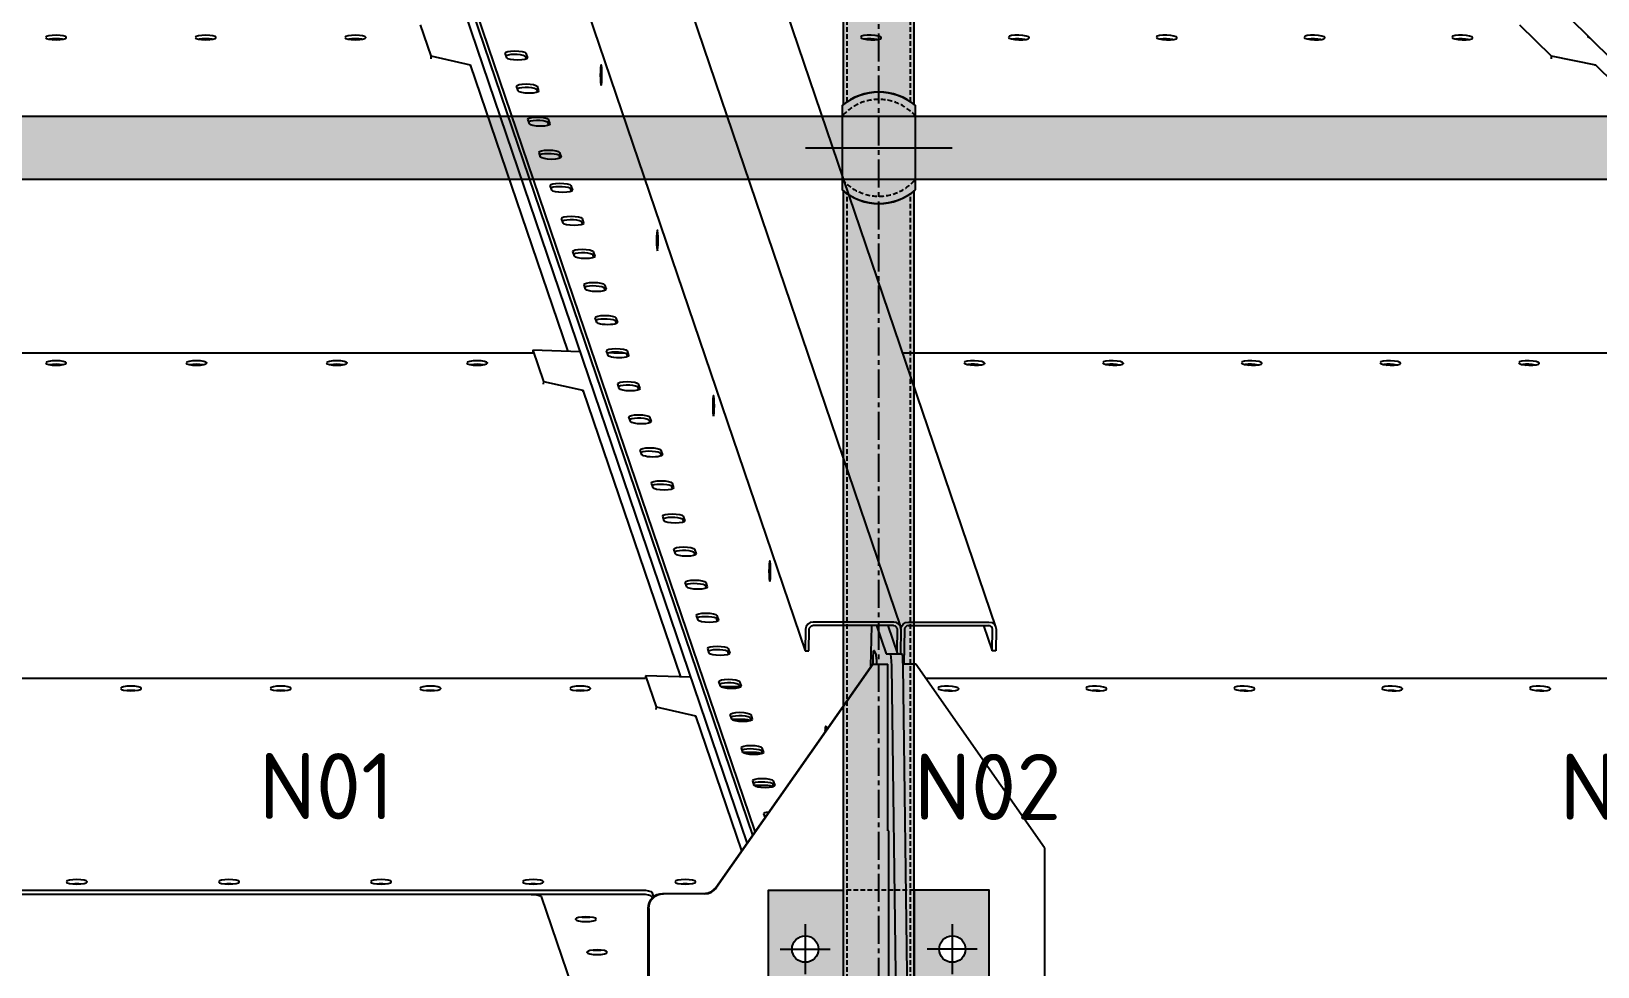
# Model space of a CAD drawing. Header units: millimetres. Extents: x -272986 to 200319, y -34579 to 49604.
# Drawn here: x 7857 to 8922, y 13688 to 14324 of the extents above; entities that cross this region are included whole.
import ezdxf

# ---------------------------------------------------------------- set-up
doc = ezdxf.new("R2010")
doc.units = ezdxf.units.MM
for name, pattern in [('CENTER', [50.800000000000004, 31.75, -6.35, 6.35, -6.35]), ('CENTER2', [28.575000000000003, 19.05, -3.175, 3.175, -3.175]), ('HIDDEN2', [4.762499999999999, 3.175, -1.5875])]:
    doc.linetypes.add(name, pattern=pattern)
doc.layers.get('Defpoints').update_dxf_attribs({"color": 9})
for name, color, linetype in [('X 0001 M', 7, 'Continuous'), ('X 0051 M', 7, 'Continuous'), ('X 1001 M', 8, 'HIDDEN2'), ('X 2001 M', 1, 'CENTER2'), ('X 2051 M', 1, 'CENTER'), ('X 3001 D', 5, 'Continuous'), ('X 5001 H', 8, 'Continuous'), ('X 5051 H', 253, 'Continuous')]:
    doc.layers.add(name, color=color, linetype=linetype)
doc.layers.add('X 5999 H', color=7, linetype='Continuous', true_color=0xffffff)
doc.styles.add('BIT STD. 2.5', font='isocpeur.ttf', dxfattribs={"height": 2.5})
doc.styles.add('BIT STD. 3.0', font='isocpeur.ttf', dxfattribs={"height": 2.5})
doc.dimstyles.new('BIT STD. 3.0', dxfattribs={"dimtxt": 3, "dimasz": 3, "dimexe": 1, "dimexo": 0.75, "dimgap": 1, "dimtad": 1, "dimdec": 0, "dimdsep": 46, "dimtxsty": 'BIT STD. 3.0', "dimcen": 0, "dimadec": 0, "dimazin": 0, "dimtfac": 1, "dimtdec": 0, "dimtmove": 0, "dimatfit": 3, "dimfxl": 1, "dimtfill": 1, "dimlwd": -1, "dimlwe": -1, "dimarcsym": 0})
pattern_1 = [(45, (0, 0), (-2.245064030267288, 2.245064030267288), []), (45, (0, 1.5875), (-2.245064030267288, 2.245064030267288), [])]

# ---------------------------------------------------------------- blocks, each defined once
blk = doc.blocks.new('A$C79477E6E')
at = {"extrusion": (0, 1, 0)}
for p, q in [((129.567367486783, 1803.972847633262), (649.4150879604167, 274.3056780949501)), ((714.2147146530879, 274.30567809493), (194.3669941794324, 1803.972847633246)), ((64.75349640204877, 1787.748446359687), (584.6012168756752, 258.0812768213946)), ((60.78236873302376, 1568.515181782979), (548.7521939133403, 132.6496544250713)), ((63.2746620673388, 1568.515181782999), (550.4304471578398, 135.0449912728673)), ((60.76812434100066, 1552.290780509229), (545.0297622157013, 127.3367030942663)), ((304.6635282589741, 1479.422060064902), (1706.814955150716, 92.74999999999454)), ((322.7969509077775, 683.8203937720154), (330.0257166112242, 662.6183857643737)), ((1070.37017933626, 683.8203937720154), (1091.876232634826, 662.6183857643737)), ((330.0257166112242, 662.6183857643737), (329.9571896600501, 660.7209596716802)), ((330.0257166112242, 662.6183857643737), (356.8487799965515, 656.5811394415705)), ((381.7708993877022, 661.3323836104555), (380.7006246690798, 664.4816983712681)), ((395.1148090496536, 660.5701967069308), (394.6133437005774, 662.0457732093055)), ((394.6574673413452, 664.4816983712681), (395.7277420599676, 661.3323836104537)), ((1091.876232634826, 662.6183857643737), (1091.740866093438, 660.7209596716802)), ((1091.876232634826, 662.6183857643737), (1121.846253019648, 656.5811394415705)), ((356.8487799965515, 656.5811394415705), (356.8113222396023, 655.5439807150906)), ((356.8487799965515, 656.5811394415705), (423.324526214019, 461.6074245036871)), ((1121.846253019648, 656.5811394415705), (1121.77225984004, 655.5439807150924)), ((1121.846253019648, 656.5811394415705), (1319.536667644592, 461.6856048810077)), ((389.415718806431, 638.8372781760681), (388.3454440878086, 641.9865929368825)), ((402.7596284683859, 638.0750912725434), (402.2581631193098, 639.5506677749181)), ((402.3022867600775, 641.9865929368807), (403.3725614786999, 638.8372781760681)), ((397.0605382251633, 616.3421727416808), (395.9902635065409, 619.4914875024951)), ((409.9471061788099, 619.4914875024933), (411.0173808974323, 616.3421727416771)), ((410.4044478871183, 615.5799858381542), (409.9029825380421, 617.0555623405307)), ((404.7053576438993, 593.8470673072916), (403.6350829252769, 596.996382068106)), ((417.591925597535, 596.996382068106), (418.6622003161574, 593.8470673072916)), ((418.049267305847, 593.0848804037687), (417.5478019567709, 594.5604569061434)), ((412.3501770626244, 571.351961872906), (411.279902344002, 574.5012766337186)), ((425.6940867245758, 570.5897749693813), (425.1926213754996, 572.065351471756)), ((425.2367450162674, 574.5012766337186), (426.3070197348898, 571.351961872906)), ((419.9949964813532, 548.8568564385187), (418.9247217627308, 552.006171199333)), ((433.3389061433081, 548.0946695349958), (432.8374407942283, 549.5702460373705)), ((432.8815644349961, 552.006171199333), (433.9518391536185, 548.8568564385187)), ((427.6398159000855, 526.3617510041313), (426.5695411814631, 529.5110657649457)), ((440.9837255620369, 525.5995641006084), (440.4822602129607, 527.0751406029831)), ((440.5263838537248, 529.5110657649457), (441.5966585723472, 526.3617510041313)), ((435.2846353188143, 503.8666455697439), (434.2143606001919, 507.0159603305601)), ((448.6285449807656, 503.104458666221), (448.1270796316894, 504.5800351685957)), ((448.1712032724572, 507.0159603305601), (449.2414779910796, 503.8666455697439)), ((442.929454737543, 481.3715401353584), (441.8591800189206, 484.5208548961728)), ((456.273364399498, 480.6093532318355), (455.7718990504181, 482.0849297342083)), ((455.8160226911859, 484.5208548961728), (456.8862974098083, 481.3715401353584)), ((399.3219231791845, 460.5090044944209), (-353.744633942948, 460.5090044944209)), ((399.3745099484186, 462.4507568652807), (399.3043821208157, 460.5090044944209)), ((431.5281397203798, 461.3185573615865), (399.3745099484186, 462.4507568652807)), ((399.3745099484186, 462.4507568652807), (406.6032756518689, 441.2487488576389)), ((450.5742741562754, 458.876434700971), (449.503999437653, 462.0257494617854)), ((454.5188432905088, 460.5090044944209), (450.8722248986269, 460.6374098894794)), ((461.792016311465, 460.5090044944209), (454.5188432905088, 460.5090044944209)), ((463.9181838182267, 458.1142477974481), (463.4167184691505, 459.5898242998228)), ((463.4608421099147, 462.0257494617854), (464.5311168285371, 458.876434700971)), ((1297.999892741969, 460.5090044944209), (650.9346909322376, 460.5090044944209)), ((406.6032756518689, 441.2487488576389), (406.5348293352145, 439.3535554346599)), ((406.6032756518689, 441.2487488576389), (433.4263390371962, 435.2115025348339)), ((458.2190935750041, 436.3813292665855), (457.1488188563817, 439.530644027398)), ((471.5630032369554, 435.6191423630607), (471.0615378878792, 437.0947188654354)), ((471.105661528647, 439.530644027398), (472.1759362472694, 436.3813292665855)), ((433.4263390371962, 435.2115025348339), (433.3889619147703, 434.1765764780703)), ((433.4263390371962, 435.2115025348339), (499.9020852548092, 240.2377875965176)), ((465.8639129937328, 413.8862238321981), (464.7936382751104, 417.0355385930125)), ((478.7504809473758, 417.0355385930125), (479.8207556659981, 413.8862238321981)), ((479.2078226556878, 413.1240369286734), (478.706357306608, 414.5996134310499)), ((473.5087324124652, 391.3911183978107), (472.4384576938428, 394.5404331586251)), ((486.3953003661045, 394.5404331586251), (487.4655750847269, 391.3911183978107)), ((486.8526420744165, 390.628931494286), (486.3511767253403, 392.1045079966625)), ((481.1535518311939, 368.8960129634233), (480.0832771125715, 372.0453277242395)), ((494.4974614931452, 368.1338260599005), (493.9959961440691, 369.6094025622751)), ((494.0401197848369, 372.0453277242377), (495.1103945034592, 368.8960129634233)), ((488.7983712499226, 346.4009075290378), (487.7280965313003, 349.5502222898522)), ((502.1422809118776, 345.6387206255131), (501.6408155627978, 347.1142971278878)), ((501.6849392035656, 349.5502222898522), (502.755213922188, 346.4009075290378)), ((496.443190668655, 323.9058020946504), (495.3729159500326, 327.0551168554648)), ((509.7871003306063, 323.1436151911275), (509.2856349815302, 324.6191916935004)), ((509.3297586222943, 327.0551168554648), (510.4000333409167, 323.9058020946504)), ((504.0880100873837, 301.4106966602649), (503.0177353687614, 304.5600114210774)), ((517.4319197493351, 300.6485097567402), (516.9304544002589, 302.1240862591148)), ((516.9745780410267, 304.5600114210774), (518.0448527596491, 301.4106966602631)), ((511.7328295061125, 278.9155912258775), (510.6625547874901, 282.0649059866901)), ((525.0767391680674, 278.1534043223528), (524.5752738189876, 279.6289808247275)), ((524.6193974597554, 282.0649059866901), (525.6896721783778, 278.9155912258775)), ((644.7692460258513, 277.5686781169625), (589.9387926705276, 277.5686781169625)), ((654.7384193632097, 277.5686781169625), (709.5688727185334, 277.5686781169625)), ((584.8659587203292, 272.6968277930373), (584.6012168757261, 258.0812768212581)), ((587.0935102100593, 258.0812768212581), (587.3582520546624, 272.6968277930373)), ((644.7251223850872, 275.1327529549999), (589.8946690297562, 275.1327529549999)), ((629.3230255417111, 247.646769723442), (629.8122695943821, 274.6563699630606)), ((633.1382034958042, 275.1327529549999), (639.640348673598, 256)), ((647.6156873434629, 256), (641.1135421656691, 275.1327529549999)), ((647.1732920786526, 272.6968277930373), (646.9085415472837, 258.0807972525163)), ((649.6655854130076, 272.6968277930373), (649.3631439246565, 256.0000000000018)), ((652.1578787473372, 272.6968277930373), (651.7286412924332, 249.0000000000018)), ((654.6942957224419, 275.1327529549981), (709.5247490777656, 275.1327529549981)), ((705.9133405235734, 275.1327529549908), (711.7081769267497, 258.0812768213509)), ((711.7081769267279, 258.0812768212581), (711.9729187713347, 272.6968277930373)), ((714.4652121056642, 272.6968277930373), (714.2004702610611, 258.0812768212581)), ((519.3776489248448, 256.4204857914901), (518.3073742062224, 259.5698005523045)), ((532.7215585867962, 255.6582988879654), (532.22009323772, 257.1338753903419)), ((532.2642168784841, 259.5698005523045), (533.3344915971065, 256.4204857914901)), ((584.6012168757261, 258.0812768212581), (587.0935102100593, 258.0812768212581)), ((631.605778623878, 258.0895718374832), (632.5231569541247, 255.3901591853555)), ((639.640348673598, 256), (650.4055594110141, 256)), ((714.2004702610611, 258.0812768212581), (711.7081769267279, 258.0812768212581)), ((523.7748600519335, 97.00001194459765), (630.2711440095918, 249)), ((630.8988167754105, 249), (524.4025328177559, 97.00001194459765)), ((630.2711440095918, 249), (640.8679901127434, 249)), ((640.8679901127434, 135.5), (640.8679901127434, 249)), ((643.2036871164564, 247.6779934804836), (646.2309127147346, 21)), ((659.8094194536716, 249), (651.1540114822419, 249)), ((654.2062513845995, 21), (651.1790257863213, 247.6779934804836)), ((747.3886072221285, 124), (659.8094194536716, 249)), ((475.9003240661732, 239.1393675876861), (-428.9757060479169, 239.1393675876861)), ((475.9520689768797, 241.081119958546), (475.8819411492768, 239.1393675876861)), ((506.7429037509537, 239.9969074420496), (475.9520689768797, 241.081119958546)), ((475.9520689768797, 241.081119958546), (483.180834680159, 219.8791119509024)), ((527.0224683435736, 233.9253803571028), (525.9521936249512, 237.0746951179171)), ((540.3663780055249, 233.1631934535799), (539.8649126564487, 234.6387699559546)), ((539.9090362972165, 237.0746951179171), (540.9793110158389, 233.9253803571028)), ((1525.720052787012, 239.1393675876861), (666.7181088741017, 239.1393675876861)), ((526.9758793455658, 234.062469850649), (540.1379621396591, 233.8353138404909)), ((483.180834680159, 219.8791119509024), (483.1124689980243, 217.9861511974486)), ((483.180834680159, 219.8791119509024), (510.0038980654463, 213.8418656280992)), ((510.0038980654463, 213.8418656280992), (509.9666015775365, 212.8091722408499)), ((510.0038980654463, 213.8418656280992), (541.3084728883987, 122.0253822455034)), ((534.6672877623023, 211.4302749227172), (533.5970130436799, 214.5795896835316)), ((547.5538557159452, 214.5795896835316), (548.6241304345676, 211.4302749227154)), ((534.5981805803931, 211.633624833059), (540.5202400544367, 211.5314197775897)), ((548.0111974242573, 210.6680880191925), (547.5097320751775, 212.1436645215672)), ((542.3121071810347, 188.9351694883298), (541.2418324624123, 192.0844842491442)), ((555.198675134674, 192.0844842491442), (556.2689498532964, 188.9351694883298)), ((542.2204818152277, 189.204779815469), (548.166250445156, 189.1021655787681)), ((555.6560168429824, 188.172982584807), (555.1545514939098, 189.6485590871798)), ((549.9569265997634, 166.4400640539425), (548.886651881141, 169.5893788147569)), ((549.842783050055, 166.7759347978772), (555.8122608358608, 166.6729113799447)), ((563.3008362617147, 165.6778771504196), (562.7993709126386, 167.1534536527943)), ((562.8434945534063, 169.5893788147569), (563.9137692720287, 166.4400640539425)), ((557.2961303325246, 144.8442417421156), (556.5314712998697, 147.0942733803695)), ((641.3664487796086, 135.5), (640.8679901127434, 135.5)), ((641.386063553542, 21), (641.386063553542, 135.5)), ((747.3886072221285, 124), (747.3886072221285, 19)), ((-398.1742331717724, 95.22993228098494), (473.3943608571353, 95.22993228098312)), ((473.3943608571353, 92.30682208662802), (-398.1742331717724, 92.30682208662984)), ((405.1537480457373, 90.85254444689781), (430.4971603301274, 16.49706326063097)), ((480.3738757311039, 93.7756546412511), (481.4415430551089, 90.64320677935757)), ((480.6722525124387, 89.977131582129), (480.3738757311039, 90.85254444689599)), ((516.2462113021211, 92.75), (487.5624276856943, 92.75)), ((477.5932543483614, 82.75), (477.5932543483614, 19)), ((478.2209271141837, 82.75), (478.2209271141837, 19))]:
    blk.add_line(p, q, dxfattribs=at)
at = {"extrusion": (0, 0, -1)}
for centre, major_axis, ratio, start_param, end_param in [((75.22012768533386, 675.1301097708401), (-7, 0), 0.224951054343869, -3.141592653589793, 3.141592653589793), ((75.22012768533386, 672.206999576485), (6.999999999999981, 2.220446049250313e-16), 0.2249510543438619, -1.952118503392863, -1.189474150197502), ((176.9884816942467, 675.1301097708401), (-7, 0), 0.224951054343869, -3.141592653589793, 3.141592653589793), ((176.9884816942467, 672.206999576485), (6.999999999999741, -1.110223024625157e-16), 0.2249510543438619, -1.952118503392856, -1.189474150197493), ((278.7568357031596, 675.1301097708401), (-7, 0), 0.224951054343869, -3.141592653589793, 3.141592653589793), ((278.7568357031596, 672.206999576485), (6.999999999999741, -1.110223024625157e-16), 0.2249510543438619, -1.952118503392856, -1.189474150197493), ((629.3456802345281, 675.1301097708401), (-6.995439247253813, 0.252645478845351), 0.2221815335800226, -3.302733857622782, 2.980451449556805), ((729.8610969306937, 675.1301097708401), (-6.995439247253813, 0.252645478845351), 0.2221815335800226, -3.302733857622782, 2.980451449556805), ((830.3765136268521, 675.1301097708401), (-6.995439247253813, 0.252645478845351), 0.2221815335800226, -3.302733857622782, 2.980451449556805), ((830.2709433333184, 672.206999576485), (6.995439247253834, -0.252645478845343), 0.2221815335800155, -1.917917754699777, -1.223674898890653), ((930.8919303230141, 675.1301097708401), (-6.995439247253813, 0.252645478845351), 0.2221815335800226, -3.302733857622782, 2.980451449556805), ((930.7863600294768, 672.206999576485), (6.995439247253536, -0.2526454788453326), 0.2221815335800155, -1.917917754699786, -1.223674898890612), ((1031.407347019176, 675.1301097708401), (-6.995439247253813, 0.252645478845351), 0.2221815335800226, -3.302733857622782, 2.980451449556805), ((1031.301776725642, 672.206999576485), (6.995439247253944, -0.2526454788453472), 0.2221815335800156, -1.917917754699793, -1.223674898890684), ((1123.876387096137, 675.267686617326), (-6.982253733321809, 0.4981293040194939), 0.2139411660812019, -0.6701650653845492, 0.1809643911012043), ((387.6790460052107, 664.4816983712681), (-6.998851909861436, 0.1267751703849314), 0.224257605316943, -0.0805969148603598, 3.060995738729433), ((388.7493207238331, 661.3323836104555), (6.998851909861664, -0.1267751703849355), 0.2242576053169429, -0.08059691486028697, 3.060995738729506), ((445.8483155932881, 649.5771100984257), (3.358424649491099e-15, -7.000000000000065), 0.07845909572781186, -4.258603374866169, 2.024581932313417), ((395.3238654239431, 641.9865929368807), (-6.998851909861436, 0.1267751703849314), 0.224257605316943, -0.0805969148603598, 3.060995738729433), ((396.3941401425654, 638.8372781760663), (6.998851909861664, -0.1267751703849355), 0.2242576053169429, -0.08059691486028697, 3.060995738729506), ((402.9686848426754, 619.4914875024933), (-6.998851909861436, 0.1267751703849314), 0.224257605316943, -0.0805969148603598, 3.060995738729433), ((404.0389595613015, 616.3421727416771), (6.998851909861664, -0.1267751703849355), 0.2242576053169429, -0.08059691486028697, 3.060995738729506), ((410.6135042614078, 596.996382068106), (-6.998851909861436, 0.1267751703849314), 0.224257605316943, -0.0805969148603598, 3.060995738729433), ((411.6837789800265, 593.8470673072916), (6.998851909861664, -0.1267751703849355), 0.2242576053169429, -0.08059691486028697, 3.060995738729506), ((418.2583236801329, 574.5012766337186), (-6.998851909861436, 0.1267751703849314), 0.224257605316943, -0.08059691486028608, 3.060995738729507), ((419.3285983987553, 571.351961872906), (6.998851909861664, -0.1267751703849354), 0.224257605316943, -0.0805969148602852, 3.060995738729508), ((425.9031430988653, 552.006171199333), (-6.998851909861436, 0.1267751703849314), 0.224257605316943, -0.08059691486028608, 3.060995738729507), ((426.9734178174876, 548.8568564385187), (6.998851909861664, -0.1267751703849354), 0.2242576053169429, -0.08059691486028608, 3.060995738729507), ((484.0724126869391, 537.1015829264998), (3.358424649491099e-15, -7.000000000000065), 0.07845909572781186, -4.25860337486617, 2.024581932313416), ((433.5479625175976, 529.5110657649457), (-6.998851909861436, 0.1267751703849314), 0.224257605316943, -0.08059691486028608, 3.060995738729507), ((434.6182372362164, 526.3617510041313), (6.998851909861664, -0.1267751703849355), 0.2242576053169429, -0.08059691486028697, 3.060995738729506), ((441.1927819363227, 507.0159603305601), (-6.998851909861436, 0.1267751703849313), 0.2242576053169429, -0.0805969148603225, 3.060995738729471), ((442.2630566549451, 503.8666455697439), (6.998851909861664, -0.1267751703849354), 0.2242576053169429, -0.08059691486028608, 3.060995738729507), ((448.8376013550551, 484.5208548961728), (-6.998851909861436, 0.1267751703849314), 0.224257605316943, -0.0805969148603225, 3.060995738729471), ((449.9078760736775, 481.3715401353584), (6.998851909861664, -0.1267751703849355), 0.2242576053169429, -0.08059691486025056, 3.060995738729543), ((456.4824207737838, 462.0257494617854), (-6.998851909861435, 0.1267751703849314), 0.224257605316943, -0.0805969148603598, 3.060995738729433), ((457.5526954924062, 458.876434700971), (6.998851909861664, -0.1267751703849355), 0.2242576053169429, -0.08059691486025056, 3.060995738729543), ((75.22012768530476, 453.7604728641054), (-7, 0), 0.224951054343869, -3.141592653589793, 3.141592653589793), ((75.22012768530476, 450.8373626697485), (7.000000000000091, 2.220446049250313e-16), 0.224951054343869, -1.952118503391995, -1.189474150197634), ((170.6584461015118, 453.7604728641054), (-7, 0), 0.224951054343869, -3.141592653589793, 3.141592653589793), ((170.6584461015118, 450.8373626697485), (7.000000000000091, 2.220446049250313e-16), 0.224951054343869, -1.952118503391995, -1.189474150197634), ((266.0967645177188, 453.7604728641054), (-7, 0), 0.224951054343869, -3.141592653589793, 3.141592653589793), ((266.0967645177188, 450.8373626697485), (7.000000000000019, -1.110223024625157e-16), 0.224951054343869, -1.952118503392009, -1.189474150197587), ((361.5350829339259, 453.7604728641054), (-7, 0), 0.224951054343869, -3.141592653589793, 3.141592653589793), ((361.5350829339259, 450.8373626697485), (7.000000000000019, -1.110223024625157e-16), 0.224951054343869, -1.952118503392009, -1.189474150197587), ((699.6711369247059, 453.7604728641054), (-6.995439247253813, 0.252645478845351), 0.2221815335800226, -3.302733857622782, 2.980451449556805), ((699.565566631165, 450.8373626697485), (6.995439247253751, -0.2526454788453489), 0.2221815335800226, -1.917917754698491, -1.22367489889114), ((793.934451270401, 453.7604728641054), (-6.995439247253813, 0.252645478845351), 0.2221815335800226, -3.302733857622782, 2.980451449556805), ((793.8288809768601, 450.8373626697485), (6.99543924725378, -0.2526454788453498), 0.2221815335800226, -1.917917754698491, -1.223674898891227), ((888.1977656160925, 453.7604728641054), (-6.995439247253813, 0.252645478845351), 0.2221815335800226, -3.302733857622782, 2.980451449556805), ((982.4610799617876, 453.7604728641054), (-6.995439247253813, 0.252645478845351), 0.2221815335800226, -3.302733857622782, 2.980451449556805), ((1076.724394307483, 453.7604728641054), (-6.995439247253813, 0.252645478845351), 0.2221815335800226, -3.302733857622782, 2.980451449556805), ((1076.618824013942, 450.8373626697485), (6.995439247253691, -0.2526454788453468), 0.2221815335800226, -1.917917754698427, -1.22367489889113), ((464.1272401925125, 439.530644027398), (-6.998851909861436, 0.1267751703849314), 0.224257605316943, -0.0805969148603225, 3.060995738729471), ((465.1975149111349, 436.3813292665855), (6.998851909861894, -0.1267751703849397), 0.224257605316943, -0.08059691486028697, 3.060995738729506), ((522.29650978059, 424.6260557545756), (3.358424649491099e-15, -7.000000000000065), 0.07845909572781186, -4.258603374866208, 2.024581932313378), ((471.7720596112449, 417.0355385930125), (-6.998851909861436, 0.1267751703849314), 0.224257605316943, -0.0805969148603225, 3.060995738729471), ((472.8423343298673, 413.8862238321981), (6.998851909861894, -0.1267751703849397), 0.224257605316943, -0.08059691486028697, 3.060995738729506), ((479.4168790299736, 394.5404331586251), (-6.998851909861436, 0.1267751703849314), 0.224257605316943, -0.0805969148603225, 3.060995738729471), ((480.487153748596, 391.3911183978107), (6.998851909861664, -0.1267751703849355), 0.2242576053169429, -0.08059691486025056, 3.060995738729543), ((487.0616984487024, 372.0453277242395), (-6.998851909861436, 0.1267751703849314), 0.224257605316943, -0.08059691486028786, 3.060995738729505), ((488.1319731673248, 368.8960129634252), (6.998851909861664, -0.1267751703849354), 0.2242576053169429, -0.08059691486028608, 3.060995738729507), ((494.7065178674347, 349.5502222898522), (-6.998851909861436, 0.1267751703849313), 0.2242576053169429, -0.0805969148603225, 3.060995738729471), ((495.7767925860571, 346.4009075290378), (6.998851909861664, -0.1267751703849354), 0.2242576053169429, -0.08059691486028608, 3.060995738729507), ((502.3513372861635, 327.0551168554648), (-6.998851909861664, 0.1267751703849356), 0.224257605316943, -0.08059691486028786, 3.060995738729505), ((503.4216120047859, 323.9058020946504), (6.998851909861894, -0.1267751703849397), 0.224257605316943, -0.08059691486021592, 3.060995738729577), ((560.5206068742373, 312.1505285826497), (3.358424649491099e-15, -7.000000000000065), 0.07845909572781186, -4.258603374866205, 2.024581932313382), ((509.9961567048922, 304.5600114210774), (-6.998851909861664, 0.1267751703849356), 0.224257605316943, -0.08059691486028786, 3.060995738729505), ((511.0664314235146, 301.4106966602649), (6.998851909861894, -0.1267751703849397), 0.224257605316943, -0.08059691486021592, 3.060995738729577), ((517.6409761236246, 282.0649059866919), (-6.998851909861208, 0.1267751703849273), 0.2242576053169429, -0.0805969148603598, 3.060995738729433), ((518.711250842247, 278.9155912258775), (6.998851909861894, -0.1267751703849397), 0.224257605316943, -0.08059691486021592, 3.060995738729577), ((709.4806254370014, 272.6968277930355), (4.734089216110278, 1.60885030189708), 0.9713664070550737, -1.234244923680711, 0.3365514031140264), ((589.850545388992, 272.6968277930373), (-2.367044608054433, -0.8044251509483112), 0.9713664070550749, 0.3365514031140012, 1.907347729909171), ((630.5767515362568, 272.4068594196196), (-4.496403249731884e-15, 10.00000000000849), 0.07845909572782055, -1.343903524035605, -1.294713046642068), ((644.6809987443157, 272.6968277930373), (2.367044608054595, 0.8044251509483632), 0.9713664070550748, -1.234244923680885, 0.3365514031141934), ((525.2857955423533, 259.5698005523045), (-6.998851909861664, 0.1267751703849356), 0.224257605316943, -0.08059691486028786, 3.060995738729505), ((526.3560702609757, 256.4204857914901), (6.998851909861894, -0.1267751703849397), 0.224257605316943, -0.08059691486021592, 3.060995738729577), ((631.4469335171125, 249.320241254416), (-3.927413949611491e-15, 8.999999999999991), 0.07845909572782052, -1.606386201175578, 0.2268928027592689), ((632.3643118473628, 246.6208286022902), (-4.052314039881821e-15, 8.999999999999986), 0.07845909572782056, 0.2268928027592469, 1.303263977026736), ((532.930614961082, 237.074695117919), (-6.998851909861436, 0.1267751703849314), 0.224257605316943, -0.0805969148603225, 3.060995738729471), ((126.1314038300407, 232.3908359573852), (-7, 0), 0.2249510543438654, -3.1415926535898, 3.141592653589786), ((126.1314038300407, 229.4677257630156), (7.000000000000048, 2.220446049250313e-16), 0.224951054343869, -1.952118503380099, -1.189474150209583), ((227.9539561195779, 232.3908359573852), (-7, 0), 0.2249510543438654, -3.1415926535898, 3.141592653589786), ((227.9539561195779, 229.4677257630156), (7.000000000000048, 2.220446049250313e-16), 0.224951054343869, -1.952118503380099, -1.189474150209583), ((329.7765084091152, 232.3908359573852), (-7, 0), 0.2249510543438654, -3.1415926535898, 3.141592653589786), ((329.7765084091152, 229.4677257630137), (7.000000000000227, 1.110223024625157e-16), 0.224951054343869, -1.952118503380107, -1.189474150209594), ((431.5990606986525, 232.3908359573852), (-7, 0), 0.2249510543438654, -3.1415926535898, 3.141592653589786), ((431.5990606986525, 229.4677257630137), (7.000000000000227, 1.110223024625157e-16), 0.224951054343869, -1.952118503380107, -1.189474150209594), ((534.0008896797044, 233.9253803571046), (6.998851909861894, -0.1267751703849397), 0.224257605316943, -0.08059691486021592, 3.060995738729577), ((681.9853816074574, 232.3908359573852), (-6.995439247253918, 0.2526454788424704), 0.2221815335800827, -3.302733857620939, 2.980451449558647), ((681.8798113261109, 229.4677257630137), (6.995439247253895, -0.2526454788453542), 0.2221815335800226, -1.917917756026869, -1.223674899414276), ((782.5543293135015, 232.3908359573852), (-6.995439247253918, 0.2526454788424704), 0.2221815335800827, -3.302733857620939, 2.980451449558647), ((782.448759032126, 229.4677257630137), (6.995439247253803, -0.2526454788453507), 0.2221815335800227, -1.91791775602367, -1.223674899413094), ((883.1232770195456, 232.3908359573852), (-6.995439247253918, 0.2526454788424704), 0.2221815335800827, -3.302733857620939, 2.980451449558647), ((883.017706738141, 229.4677257630137), (6.995439247253831, -0.2526454788453518), 0.2221815335800226, -1.917917756020495, -1.223674899411917), ((983.6922247255898, 232.3908359573852), (-6.995439247253918, 0.2526454788424704), 0.2221815335800827, -3.302733857620939, 2.980451449558647), ((983.586654444156, 229.4677257630137), (6.995439247253838, -0.2526454788453522), 0.2221815335800226, -1.917917756017328, -1.223674899410706), ((1084.26117243163, 232.3908359573852), (-6.995439247253918, 0.2526454788424704), 0.2221815335800827, -3.302733857620939, 2.980451449558647), ((540.5754343798144, 214.5795896835316), (-6.998851909861436, 0.1267751703849314), 0.224257605316943, -0.08059691486028786, 3.060995738729505), ((541.6457090984368, 211.4302749227172), (6.998851909861894, -0.1267751703849397), 0.224257605316943, -0.08059691486021592, 3.060995738729577), ((541.0664341519769, 209.9615612472589), (6.999999999999879, -1.741939925636871e-13), 0.2249510543438666, -2.531825738738441, -0.3568120389195846), ((598.7447039678918, 199.6750014107238), (2.775557561562891e-16, 7.000000000000196), 0.07845909572781082, -1.020641452888692, 0.7976045106316216), ((548.2202537985431, 192.0844842491442), (-6.998851909861664, 0.1267751703849356), 0.224257605316943, -0.08059691486028786, 3.060995738729505), ((549.2905285171655, 188.9351694883317), (6.998851909861894, -0.1267751703849397), 0.224257605316943, -0.08059691486021592, 3.060995738729577), ((548.7112553157822, 187.5322865371509), (7.000000000000059, -1.598721155460225e-13), 0.2249510543438609, -2.551814008248354, -0.3285412090674091), ((556.9353479358942, 166.4400640539443), (6.998851909861894, -0.1267751703849397), 0.224257605316943, -0.08059691486021592, 3.060995738729577), ((556.3560764795911, 165.103011827041), (6.99999999999995, -1.572075802869222e-13), 0.224951054343865, -2.571209028864089, -0.3000447697880113), ((563.5098926360042, 147.0942733803713), (-6.998851909860982, 0.1267751703849231), 0.224257605316943, -0.0805969148603225, 1.017249911630749), ((89.32391887424819, 100.8537086395827), (-7, 0), 0.2249510543438654, -3.141592653589793, 3.141592653589793), ((192.7516289373743, 100.8537086395827), (-7, 0), 0.2249510543438654, -3.141592653589793, 3.141592653589793), ((296.1793390005005, 100.8537086395827), (-7, 0), 0.2249510543438654, -3.141592653589793, 3.141592653589793), ((399.6070490636266, 100.8537086395827), (-7, 0), 0.2249510543438654, -3.141592653589793, 3.141592653589793), ((503.0347591267528, 100.8537086395827), (-7, 0), 0.2249510543438654, -3.141592653589793, 3.141592653589793), ((515.6185385362951, 102.75), (2.131628207280301e-14, -9.999999999999996), 0.9969173337331299, -0.9581936386914371, 3.33066907387547e-16), ((398.1742331717687, 90.73216470622174), (7.000000000001536, -3.756645600866328e-15), 0.2249510543438652, -1.570796326794897, -0.07652287291165805), ((473.394360857139, 93.65527490057684), (7.000000000002242, -1.763671198967362e-14), 0.2249510543438689, -1.570796326795425, -0.07652287291154192), ((488.190100451513, 82.75), (-4.475244650457279e-15, 9.999999999999943), 0.99691733373313, -1.570796326794897, 5.773159728050814e-15), ((435.4818904290041, 75.43549301084022), (7, 0), 0.2249510543438664, -3.141592653589791, 3.141592653589795), ((443.1491494166257, 52.94038757645285), (7, 0), 0.2249510543438664, -3.141592653589791, 3.141592653589795)]:
    blk.add_ellipse(centre, major_axis=major_axis, ratio=ratio, start_param=start_param, end_param=end_param, dxfattribs=at)
for centre, major_axis, ratio, start_param, end_param in [((75.22012768533386, 672.6941846088775), (-6.999999999999792, -1.626476731075854e-13), 0.224951054343869, -2.257282651199773, -0.8843100023916219), ((176.9884816942467, 672.6941846088775), (-6.999999999999897, -1.624256285026604e-13), 0.224951054343869, -2.25728265119976, -0.8843100023916521), ((278.7568357031596, 672.6941846088775), (-6.999999999999897, -1.626476731075854e-13), 0.2249510543438689, -2.257282651199759, -0.8843100023916741), ((629.2577049899155, 672.6941846088775), (-6.995439247253949, 0.2526454788451954), 0.2221815335800226, -2.241105081193302, -0.9004875723980974), ((729.7731216860739, 672.6941846088775), (-6.995439247253561, 0.2526454788451808), 0.2221815335800226, -2.24110508119335, -0.9004875723980617), ((830.2885383822359, 672.6941846088775), (-6.995439247253851, 0.2526454788451918), 0.2221815335800225, -2.241105081193269, -0.900487572398186), ((930.8039550783978, 672.6941846088775), (-6.995439247254103, 0.2526454788452009), 0.2221815335800226, -2.241105081193302, -0.9004875723981514), ((1031.31937177456, 672.6941846088775), (-6.995439247254018, 0.2526454788451968), 0.2221815335800226, -2.241105081193281, -0.9004875723980608), ((387.6349223644465, 662.0457732093055), (6.998851909861435, -0.1267751703849315), 0.224257605316943, 0.08059691486021572, 2.716931261828815), ((395.2797417831753, 639.5506677749181), (6.998851909861664, -0.1267751703849356), 0.2242576053169429, 0.0805969148602163, 2.716931261828836), ((402.9245612019076, 617.0555623405307), (6.998851909861435, -0.1267751703849314), 0.224257605316943, 0.08059691486021449, 2.716931261828706), ((410.5693806206436, 594.5604569061416), (6.998851909861208, -0.1267751703849274), 0.2242576053169429, 0.08059691486021621, 2.716931261828871), ((418.2142000393687, 572.065351471756), (6.998851909861436, -0.1267751703849315), 0.224257605316943, 0.08059691486021608, 2.716931261828803), ((425.8590194580975, 549.5702460373705), (6.998851909861436, -0.1267751703849314), 0.224257605316943, 0.08059691486021577, 2.716931261829033), ((433.5038388768262, 527.0751406029831), (6.998851909861664, -0.1267751703849356), 0.2242576053169429, 0.08059691486021567, 2.716931261829048), ((441.1486582955586, 504.5800351685957), (6.998851909861664, -0.1267751703849355), 0.2242576053169429, 0.08059691486021571, 2.716931261829076), ((448.7934777142873, 482.0849297342083), (6.998851909861435, -0.1267751703849315), 0.224257605316943, 0.0805969148602167, 2.716931261829201), ((456.438297133016, 459.5898242998228), (6.998851909861435, -0.1267751703849316), 0.224257605316943, 0.08059691486018059, 2.716931261829145), ((75.22012768530476, 451.3245477021428), (-6.999999999999792, -1.626476731075854e-13), 0.224951054343869, -2.257282651199796, -0.884310002391645), ((170.6584461015118, 451.3245477021428), (-6.999999999999792, -1.626476731075854e-13), 0.224951054343869, -2.257282651199796, -0.884310002391645), ((266.0967645177188, 451.3245477021428), (-6.999999999999897, -1.626476731075854e-13), 0.2249510543438689, -2.257282651199759, -0.8843100023916741), ((361.5350829339259, 451.3245477021428), (-6.999999999999897, -1.626476731075854e-13), 0.2249510543438689, -2.257282651199759, -0.8843100023916741), ((699.5831616800897, 451.3245477021428), (-6.995439247253654, 0.2526454788451843), 0.2221815335800226, -2.241105081193259, -0.9004875723981491), ((793.8464760257812, 451.3245477021428), (-6.995439247253519, 0.252645478845179), 0.2221815335800226, -2.241105081193339, -0.9004875723980201), ((888.1097903714763, 451.3245477021428), (-6.995439247253798, 0.25264547884519), 0.2221815335800225, -2.241105081193324, -0.9004875723980656), ((982.3731047171714, 451.3245477021428), (-6.995439247253614, 0.2526454788451828), 0.2221815335800226, -2.241105081193259, -0.9004875723981474), ((1076.636419062863, 451.3245477021428), (-6.995439247253561, 0.2526454788451808), 0.2221815335800226, -2.24110508119335, -0.9004875723980625), ((464.0831165517484, 437.0947188654354), (6.998851909861435, -0.1267751703849314), 0.224257605316943, 0.08059691486025088, 2.716931261829239), ((471.7279359704771, 414.5996134310499), (6.998851909861664, -0.1267751703849356), 0.224257605316943, 0.08059691486021564, 2.716931261829335), ((479.3727553892058, 392.1045079966625), (6.998851909861664, -0.1267751703849355), 0.224257605316943, 0.08059691486025079, 2.716931261829355), ((487.0175748079382, 369.6094025622751), (6.998851909861435, -0.1267751703849314), 0.224257605316943, 0.08059691486025088, 2.716931261829385), ((494.6623942266669, 347.1142971278878), (6.99885190986121, -0.1267751703849273), 0.2242576053169429, 0.08059691486017946, 2.716931261829495), ((502.3072136453957, 324.6191916935022), (6.998851909861436, -0.1267751703849315), 0.224257605316943, 0.08059691486021574, 2.716931261829525), ((509.952033064128, 302.1240862591148), (6.998851909861436, -0.1267751703849315), 0.224257605316943, 0.08059691486021574, 2.71693126182938), ((517.5968524828568, 279.6289808247293), (6.998851909861436, -0.1267751703849315), 0.224257605316943, 0.08059691486014384, 2.716931261829752), ((589.8505453889957, 272.6968277930355), (-4.734089216110156, -1.608850301897068), 0.9713664070550749, -1.907347729908906, -0.336551403114169), ((644.6809987443157, 272.6968277930373), (4.734089216109942, 1.608850301896988), 0.9713664070550749, -0.3365514031140711, 1.234244923680803), ((654.6501720816777, 272.6968277930373), (-2.367044608054548, -0.804425150948338), 0.9713664070550735, -1.907347729909178, -0.3365514031140087), ((709.4806254370014, 272.6968277930373), (2.367044608054655, 0.8044251509483732), 0.9713664070550738, -0.336551403114183, 1.234244923680895), ((525.2416719015855, 257.1338753903419), (6.998851909861211, -0.1267751703849274), 0.2242576053169429, 0.08059691486021585, 2.71693126182973), ((650.4055594110141, 246), (-4.302114220422482e-15, 10.00000000000002), 0.07845909572782055, -1.402199387185462, 2.442490654175344e-15), ((532.8864913203179, 234.6387699559546), (6.998851909861436, -0.1267751703849314), 0.224257605316943, 0.08059691486028761, 2.71693126182962), ((126.1314038300407, 229.4677257630301), (-6.999999999999792, -1.887379141862766e-15), 0.224951054343903, -1.952118503392978, -1.189474150196816), ((227.9539561195779, 229.4677257630301), (-6.999999999999569, -1.099120794378905e-14), 0.224951054343906, -1.952118503392986, -1.189474150196804), ((329.7765084091152, 229.4677257630301), (-6.999999999999564, -2.164934898019055e-14), 0.2249510543439097, -1.952118503392983, -1.189474150196805), ((431.5990606986525, 229.4677257630301), (-6.999999999999564, -2.164934898019055e-14), 0.2249510543439097, -1.952118503392983, -1.189474150196805), ((681.8798113139164, 229.4677257630301), (-6.995439247253376, 0.2526454788424956), 0.2221815335800509, -1.917917754700401, -1.223674898889404), ((782.4487590199606, 229.4677257630301), (-6.995439247254337, 0.2526454788425056), 0.2221815335800768, -1.917917754700351, -1.223674898889403), ((883.0177067260047, 229.4677257630301), (-6.995439247254126, 0.25264547884249), 0.2221815335800798, -1.917917754700377, -1.22367489888941), ((983.5866544320488, 229.4677257630301), (-6.9954392472536, 0.252645478842512), 0.2221815335800479, -1.917917754700388, -1.223674898889404), ((1084.155602138093, 229.4677257630301), (-6.995439247254245, 0.2526454788424504), 0.2221815335801106, -1.917917754700389, -1.223674898889528), ((540.5313107390466, 212.143664521569), (6.99885190986121, -0.1267751703849273), 0.224257605316943, 0.08059691486028742, 2.716931261829693), ((548.1761301577753, 189.6485590871816), (6.998851909861435, -0.1267751703849316), 0.224257605316943, 0.08059691486025276, 2.716931261829807), ((555.8209495765077, 167.1534536527961), (6.998851909861436, -0.1267751703849315), 0.224257605316943, 0.08059691486021574, 2.716931261829787), ((563.4657689952401, 144.6583482184087), (-6.998851909865461, 0.1267751703850039), 0.224257605316943, -0.6473177050975538, -0.4246613917602362), ((89.32391887424819, 97.93059844522759), (-7, -2.55351295663786e-15), 0.2249510543438536, -1.952118503393014, -1.18947415019678), ((192.7516289373743, 97.93059844522759), (-7.000000000000171, 1.665334536937735e-15), 0.2249510543438522, -1.952118503393008, -1.189474150196784), ((296.1793390005005, 97.93059844522759), (-6.999999999999719, -1.110223024625157e-16), 0.2249510543438529, -1.952118503393026, -1.189474150196767), ((399.6070490636266, 97.93059844522759), (-6.999999999999719, -1.110223024625157e-16), 0.2249510543438529, -1.952118503393026, -1.189474150196767), ((503.0347591267528, 97.93059844522759), (-6.999999999999719, -1.110223024625157e-16), 0.2249510543438529, -1.952118503393026, -1.189474150196767), ((516.2462113021211, 102.75), (4.475244650457304e-15, -10), 0.9969173337331299, -8.881784197001252e-16, 0.9581936386914365), ((473.394360857139, 90.73216470622174), (7.000000000002269, -5.537237335317969e-15), 0.2249510543438726, 0.07652287291154197, 1.570796326795425), ((487.5624276856943, 82.75), (-4.475244650457304e-15, 10), 0.9969173337331301, -8.881784197001252e-16, 1.570796326794896), ((435.4818904290041, 78.3586032051935), (6.999999999999705, 0), 0.224951054343851, -1.952118503393, -1.189474150196793), ((443.1491494166257, 55.86349777080795), (6.999999999999774, -6.772360450213454e-15), 0.224951054343862, -1.952118503392995, -1.189474150196796)]:
    blk.add_ellipse(centre, major_axis=major_axis, ratio=ratio, start_param=start_param, end_param=end_param)
at = {"extrusion": (0, 0, -0.9999999999999999)}
for centre, major_axis, ratio, start_param, end_param in [((629.2401099409944, 672.206999576485), (6.995439247253751, -0.2526454788453403), 0.2221815335800156, -1.917917754699777, -1.223674898890653), ((729.7555266371564, 672.206999576485), (6.995439247253792, -0.2526454788453419), 0.2221815335800155, -1.917917754699745, -1.223674898890698), ((888.0921953225516, 450.8373626697485), (6.995439247253668, -0.2526454788453459), 0.2221815335800226, -1.917917754698491, -1.223674898891133), ((982.3555096682467, 450.8373626697485), (6.995439247254253, -0.2526454788453669), 0.2221815335800226, -1.917917754698483, -1.223674898891141), ((654.6501720816777, 272.6968277930355), (-4.73408921611017, -1.608850301897043), 0.9713664070550736, 0.3365514031141605, 1.907347729908943), ((642.4302207411492, 246), (-4.475244650457317e-15, 10.00000000000003), 0.07845909572782055, 9.9470490441318e-15, 1.402199387185474), ((1084.155602150171, 229.4677257630137), (6.995439247253981, -0.252645478845357), 0.2221815335800226, -1.917917756014266, -1.223674899409614), ((555.8650732172719, 169.5893788147587), (-6.99885190986121, 0.1267751703849273), 0.224257605316943, -0.08059691486028697, 3.060995738729506)]:
    blk.add_ellipse(centre, major_axis=major_axis, ratio=ratio, start_param=start_param, end_param=end_param, dxfattribs=at)
blk = doc.blocks.new('*D706')
at = {"layer": 'Defpoints', "color": 0, "transparency": 16777216}
for p in [(15596.99999999999, 17732.44809638601), (-1.091393642127514e-10, 13630), (15596.99999999999, 13630)]:
    blk.add_point(p, dxfattribs=at)
at = {"layer": 'X 3001 D', "color": 0, "transparency": 16777216}
for p, q in [((-1.091366087574533e-10, 13675), (-1.088844877758586e-10, 17792.44809638601)), ((15596.99999999999, 13675), (15596.99999999999, 17792.44809638601)), ((179.9999999998911, 17732.44809638601), (15416.99999999999, 17732.44809638601))]:
    blk.add_line(p, q, dxfattribs=at)
for points in [[(179.9999999998911, 17762.44809638601), (179.9999999998911, 17702.44809638601), (-1.08888161716256e-10, 17732.44809638601)], [(15416.99999999999, 17762.44809638601), (15416.99999999999, 17702.44809638601), (15596.99999999999, 17732.44809638601)]]:
    blk.add_solid(points, dxfattribs=at)
at = {"layer": 'X 3001 D', "color": 0, "transparency": 16777216, "insert": (7798.499999999942, 17882.44809638601), "char_height": 150, "attachment_point": 5, "style": 'BIT STD. 3.0', "bg_fill": 3, "box_fill_scale": 1.1, "bg_fill_color": 256, "bg_fill_true_color": 13158600, "bg_fill_transparency": 0}
blk.add_mtext('INTERNAL TANK DIAMETER - %%C15597mm (20 PLATES ROUND)', dxfattribs=at)
blk = doc.blocks.new('Heavy Duty - HR Std - front elev')
at = {"layer": 'X 5999 H', "ltscale": 10, "true_color": 0xc7c8ca}
h = blk.add_hatch(color=9, dxfattribs=at)
edge = h.paths.add_edge_path()
edge.add_arc((50.00000000000091, 545.0000000000038), 37.99999999999599, 50.540968735997524, 129.4590312640024, ccw=False)
edge.add_line((74.14999999999964, 574.3390098674099), (74.14999999999964, 1065.660990132583))
edge.add_arc((50.00000000000221, 1094.999999999992), 37.99999999999788, 230.5409687359938, 309.4590312639976, ccw=False)
edge.add_line((25.85000000000036, 1065.660990132586), (25.85000000000218, 574.3390098674099))
edge = h.paths.add_edge_path()
edge.add_line((74.93338984173715, 1066.323771674084), (74.93338984173715, 1123.676228325916))
edge.add_arc((50.00000000000091, 1095.000000000001), 37.99999999999988, 48.99371303907665, 131.0062869609233)
edge.add_line((25.06661015826467, 1123.676228325916), (25.06661015826467, 1066.323771674084))
edge.add_arc((50.00000000000091, 1094.999999999999), 37.99999999999988, 228.9937130390767, 311.0062869609233)
edge = h.paths.add_edge_path()
edge.add_arc((50, 544.9999999999958), 37.99999999999621, 230.540968735996, 309.459031264004, ccw=False)
edge.add_line((25.85000000000036, 515.6609901325901), (25.85000000000036, -25))
edge.add_line((25.85000000000036, -25), (-25, -25))
edge.add_line((-25, -25), (-25, 40))
edge.add_line((-25, 40), (25.85000000000036, 40))
edge.add_line((25.85000000000036, 40), (25.85000000000036, -25))
edge.add_line((25.85000000000036, -25), (74.14999999999964, -25))
edge.add_line((74.14999999999964, -25), (125, -25))
edge.add_line((125, -25), (125, 40))
edge.add_line((125, 40), (74.14999999999964, 40))
edge.add_line((74.14999999999964, 40), (74.14999999999964, -25))
edge.add_line((74.14999999999964, -25), (74.14999999999964, 515.6609901325901))
edge = h.paths.add_edge_path()
edge.add_line((74.93338984173715, 516.3237716740841), (74.93338984173715, 573.6762283259159))
edge.add_arc((50.00000000000091, 545.0000000000013), 37.99999999999979, 48.99371303907655, 131.0062869609235)
edge.add_line((25.06661015826467, 573.6762283259159), (25.06661015826467, 516.3237716740841))
edge.add_arc((50.00000000000091, 544.9999999999987), 37.99999999999979, 228.9937130390765, 311.0062869609234)
edge = h.paths.add_edge_path(flags=16)
edge.add_arc((100, 0), 9, 0, 360)
edge = h.paths.add_edge_path(flags=16)
edge.add_arc((0, 0), 9, 0, 360)
at = {"layer": 'X 0001 M'}
for points in [[(74.93338984173715, 1066.323771674084), (74.93338984173715, 1123.676228325916, 0.3739472142884485), (25.06661015826467, 1123.676228325916), (25.06661015826467, 1066.323771674084, 0.3739472142884484)], [(25.85000000000218, 574.3390098674099, -0.3586331317842767), (74.14999999999964, 574.3390098674099), (74.14999999999964, 1065.660990132583, -0.3586331317842717), (25.85000000000036, 1065.660990132586)], [(74.93338984173715, 516.3237716740841), (74.93338984173715, 573.6762283259159, 0.3739472142884485), (25.06661015826467, 573.6762283259159), (25.06661015826467, 516.3237716740841, 0.3739472142884484)]]:
    blk.add_lwpolyline(points, format="xyb", close=True, dxfattribs=at)
at = {"layer": 'X 0001 M', "ltscale": 10}
blk.add_lwpolyline([(74.14999999999964, 515.6609901325901, -0.3586331317842913), (25.85000000000036, 515.6609901325901), (25.85000000000036, -25), (-25, -25), (-25, 40), (25.85000000000036, 40), (25.85000000000036, -25), (74.14999999999964, -25), (125, -25), (125, 40), (74.14999999999964, 40), (74.14999999999964, -25)], format="xyb", close=True, dxfattribs=at)
for centre in [(0, 0), (100, 0)]:
    blk.add_circle(centre, 9, dxfattribs=at)
at = {"layer": 'X 1001 M'}
for p, q in [((28.50000000000182, 576.332890067788), (28.50000000000182, 1063.667109932212)), ((71.49999999999818, 576.332890067788), (71.49999999999818, 1063.667109932212)), ((28.5, -25), (28.5, 513.667109932212)), ((71.5, -25), (71.5, 513.667109932212))]:
    blk.add_line(p, q, dxfattribs=at)
blk.add_lwpolyline([(74.14999999999964, 40), (25.85000000000036, 40)], dxfattribs=at)
for centre, start, end in [((50.00000000000182, 1095), 40.77111638008072, 139.2288836199193), ((50.00000000000182, 1095), 220.7711163800807, 319.2288836199193), ((50.00000000000182, 545), 40.77111638008072, 139.2288836199193), ((50.00000000000182, 545), 220.7711163800807, 319.2288836199193)]:
    blk.add_arc(centre, 32.923, start, end, dxfattribs=at)
at = {"layer": 'X 2001 M'}
blk.add_line((50, -25), (50.00000000000182, 1158), dxfattribs=at)
at = {"layer": 'X 2001 M', "ltscale": 10}
for p, q in [((0.0666101582646661, 1095), (99.93338984173715, 1095)), ((0.0666101582646661, 545), (99.93338984173715, 545)), ((1.818989403545856e-12, 17), (1.818989403545856e-12, -17)), ((99.99999999999818, 17), (99.99999999999818, -17)), ((-17, 0), (17, 0)), ((117, 0), (83, 0))]:
    blk.add_line(p, q, dxfattribs=at)
blk = doc.blocks.new('NP16_080NB_PLAN')
h = blk.add_hatch(color=8)
h.dxf.hatch_style = 1
edge = h.paths.add_edge_path()
edge.add_arc((-73.91036260090294, -30.61467458920718), 9, 0, 360)
edge = h.paths.add_edge_path()
edge.add_arc((-30.61467458920719, -73.91036260090294), 9, 0, 360)
edge = h.paths.add_edge_path()
edge.add_arc((30.61467458920718, -73.91036260090294), 9, 0, 360)
edge = h.paths.add_edge_path()
edge.add_arc((73.91036260090293, -30.61467458920723), 9, 0, 360)
edge = h.paths.add_edge_path()
edge.add_arc((73.91036260090297, 30.61467458920714), 9, 0, 360)
edge = h.paths.add_edge_path()
edge.add_arc((30.61467458920715, 73.91036260090296), 9, 0, 360)
edge = h.paths.add_edge_path()
edge.add_arc((-30.61467458920722, 73.91036260090293), 9, 0, 360)
edge = h.paths.add_edge_path()
edge.add_arc((-73.91036260090294, 30.61467458920717), 9, 0, 360)
edge = h.paths.add_edge_path()
edge.add_arc((0, 0), 42.5, 0, 360)
at = {"layer": 'X 5001 H'}
h = blk.add_hatch(color=256, dxfattribs=at)
h.dxf.hatch_style = 1
h.set_gradient(color1=(91, 91, 91), rotation=45, one_color=1, tint=1, name='CYLINDER')
edge = h.paths.add_edge_path()
edge.add_arc((0, 0), 100, 0, 360)
at = {"layer": 'X 5051 H'}
h = blk.add_hatch(dxfattribs=at)
h.set_pattern_fill('STEEL', color=256, style=0)
h.set_pattern_definition(pattern_1)
edge = h.paths.add_edge_path()
edge.add_arc((0, 0), 71, 0, 360)
edge = h.paths.add_edge_path(flags=17)
edge.add_arc((0, 0), 69, 0, 360)
at = {"layer": 'Defpoints'}
for centre in [(7.105427357601002e-15, 80), (-56.56854249492379, 56.56854249492381), (56.56854249492388, 56.56854249492374), (-80, 2.976742116689302e-14), (80, -9.285497717947955e-14), (-56.56854249492384, -56.56854249492376), (56.56854249492376, -56.56854249492384), (-5.242941497618503e-14, -80)]:
    blk.add_circle(centre, 7, dxfattribs=at)
at = {"layer": 'X 0051 M'}
for centre, radius in [((0, 0), 100), ((-30.61467458920722, 73.91036260090293), 9), ((30.61467458920715, 73.91036260090296), 9), ((0, 0), 71), ((0, 0), 69), ((-73.91036260090294, 30.61467458920717), 9), ((0, 0), 42.5), ((73.91036260090297, 30.61467458920714), 9), ((-73.91036260090294, -30.61467458920718), 9), ((73.91036260090293, -30.61467458920723), 9), ((-30.61467458920719, -73.91036260090294), 9), ((30.61467458920718, -73.91036260090294), 9)]:
    blk.add_circle(centre, radius, dxfattribs=at)
at = {"layer": 'X 2051 M'}
for p, q in [((0, -121), (0, 121)), ((-36.73760950704865, 88.69243512108352), (-24.49173967136577, 59.12829008072234)), ((36.73760950704857, 88.69243512108355), (24.49173967136571, 59.12829008072237)), ((-88.69243512108353, 36.7376095070486), (-59.12829008072236, 24.49173967136573)), ((88.69243512108356, 36.73760950704856), (59.12829008072237, 24.49173967136571)), ((-121, 0), (121, 0)), ((-88.69243512108353, -36.73760950704862), (-59.12829008072235, -24.49173967136574)), ((88.6924351210835, -36.73760950704867), (59.12829008072234, -24.49173967136578)), ((-36.73760950704862, -88.69243512108353), (-24.49173967136575, -59.12829008072235)), ((36.73760950704862, -88.69243512108353), (24.49173967136574, -59.12829008072235))]:
    blk.add_line(p, q, dxfattribs=at)
blk.add_circle((0, 0), 80, dxfattribs=at)
blk = doc.blocks.new('*U213')
blk.add_blockref('NP16_080NB_PLAN', (9837.339037686557, 800))
at = {"layer": 'Defpoints', "style": 'BIT STD. 2.5'}
blk.add_attdef('REF.', (9837.339037686557, 1329.421649182432), '', height=45, dxfattribs=at)
blk = doc.blocks.new('NP16_200NB_PLAN')
h = blk.add_hatch(color=8)
h.dxf.hatch_style = 1
edge = h.paths.add_edge_path()
edge.add_arc((-38.17580915262186, -142.4740593776376), 11, 0, 360)
edge = h.paths.add_edge_path()
edge.add_arc((-104.2982502250158, -104.2982502250157), 11, 0, 360)
edge = h.paths.add_edge_path()
edge.add_arc((-142.4740593776376, -38.17580915262182), 11, 0, 360)
edge = h.paths.add_edge_path()
edge.add_arc((-142.4740593776376, 38.17580915262178), 11, 0, 360)
edge = h.paths.add_edge_path()
edge.add_arc((-104.2982502250158, 104.2982502250157), 11, 0, 360)
edge = h.paths.add_edge_path()
edge.add_arc((-38.17580915262183, 142.4740593776376), 11, 0, 360)
edge = h.paths.add_edge_path()
edge.add_arc((38.17580915262177, 142.4740593776376), 11, 0, 360)
edge = h.paths.add_edge_path()
edge.add_arc((104.2982502250157, 104.2982502250158), 11, 0, 360)
edge = h.paths.add_edge_path()
edge.add_arc((142.4740593776376, 38.17580915262186), 11, 0, 360)
edge = h.paths.add_edge_path()
edge.add_arc((142.4740593776376, -38.1758091526218), 11, 0, 360)
edge = h.paths.add_edge_path()
edge.add_arc((104.2982502250157, -104.2982502250158), 11, 0, 360)
edge = h.paths.add_edge_path()
edge.add_arc((38.17580915262175, -142.4740593776376), 11, 0, 360)
edge = h.paths.add_edge_path()
edge.add_arc((0, 0), 110, 0, 360)
at = {"layer": 'X 5001 H'}
h = blk.add_hatch(color=256, dxfattribs=at)
h.dxf.hatch_style = 1
h.set_gradient(color1=(91, 91, 91), rotation=45, one_color=1, tint=1, name='CYLINDER')
edge = h.paths.add_edge_path()
edge.add_arc((0, 0), 170, 0, 360)
at = {"layer": 'X 5051 H'}
h = blk.add_hatch(dxfattribs=at)
h.set_pattern_fill('STEEL', color=256, style=0)
h.set_pattern_definition(pattern_1)
edge = h.paths.add_edge_path()
edge.add_arc((0, 0), 136, 0, 360)
edge = h.paths.add_edge_path(flags=17)
edge.add_arc((0, 0), 134, 0, 360)
at = {"layer": 'Defpoints'}
for centre, radius in [((9.031471859440032e-15, 147.5), 7), ((-73.74999999999997, 127.7387470582047), 7), ((73.74999999999997, 127.7387470582047), 7), ((-127.7387470582047, 73.75000000000003), 7), ((127.7387470582047, 73.75), 7), ((-147.5, 1.806294371888006e-14), 7), ((147.5, -3.612588743776013e-14), 7), ((-127.7387470582047, -73.74999999999996), 6.999999999999999), ((127.7387470582047, -73.75000000000009), 7), ((-73.75000000000006, -127.7387470582047), 7), ((73.7499999999999, -127.7387470582048), 7), ((-9.259757403120433e-14, -147.5), 7)]:
    blk.add_circle(centre, radius, dxfattribs=at)
at = {"layer": 'X 0051 M'}
for centre, radius in [((0, 0), 170), ((-38.17580915262183, 142.4740593776376), 11), ((38.17580915262177, 142.4740593776376), 11), ((0, 0), 136), ((0, 0), 134), ((-104.2982502250158, 104.2982502250157), 11), ((0, 0), 110), ((104.2982502250157, 104.2982502250158), 11), ((-142.4740593776376, 38.17580915262178), 11), ((142.4740593776376, 38.17580915262186), 11), ((-142.4740593776376, -38.17580915262182), 11), ((142.4740593776376, -38.1758091526218), 11), ((-104.2982502250158, -104.2982502250157), 11), ((104.2982502250157, -104.2982502250158), 11), ((-38.17580915262186, -142.4740593776376), 11), ((38.17580915262175, -142.4740593776376), 11)]:
    blk.add_circle(centre, radius, dxfattribs=at)
at = {"layer": 'X 2051 M'}
for p, q in [((0, -191), (0, 191)), ((-42.8345519644672, 159.8607242508408), (-33.51706634077645, 125.0873945044343)), ((42.83455196446715, 159.8607242508408), (33.51706634077641, 125.0873945044343)), ((-117.0261722863736, 117.0261722863736), (-91.57032816365792, 91.57032816365788)), ((117.0261722863735, 117.0261722863737), (91.57032816365783, 91.57032816365796)), ((-159.8607242508408, 42.83455196446716), (-125.0873945044343, 33.51706634077642)), ((159.8607242508408, 42.83455196446723), (125.0873945044343, 33.51706634077649)), ((-191, 0), (191, 0)), ((-159.8607242508408, -42.83455196446717), (-125.0873945044343, -33.51706634077644)), ((159.8607242508408, -42.83455196446718), (125.0873945044343, -33.51706634077643)), ((-117.0261722863736, -117.0261722863736), (-91.5703281636579, -91.5703281636579)), ((117.0261722863736, -117.0261722863737), (91.57032816365788, -91.57032816365792)), ((-42.83455196446724, -159.8607242508408), (-33.51706634077648, -125.0873945044343)), ((42.8345519644671, -159.8607242508408), (33.51706634077638, -125.0873945044344))]:
    blk.add_line(p, q, dxfattribs=at)
blk.add_circle((0, 0), 147.5, dxfattribs=at)
blk = doc.blocks.new('*U214')
blk.add_blockref('NP16_200NB_PLAN', (9837.339037686557, 800))
at = {"layer": 'Defpoints', "style": 'BIT STD. 2.5'}
blk.add_attdef('REF.', (9837.339037686557, 1329.421649182432), '', height=45, dxfattribs=at)
blk = doc.blocks.new('*D688')
at = {"layer": 'Defpoints', "color": 0, "transparency": 16777216}
for p in [(8011.633869806683, 13259), (11215.46061634927, 13258.5), (390.3356475708861, 0.5)]:
    blk.add_point(p, dxfattribs=at)
at = {"layer": 'X 3001 D', "color": 0, "transparency": 16777216}
for p, q in [((8056.633869806683, 13259), (10495.46061634927, 13259)), ((10495.46061634927, 13259), (10855.46061634927, 13258.5)), ((10855.46061634927, 13258.5), (14586.75666000548, 13258.5))]:
    blk.add_line(p, q, dxfattribs=at)
at = {"layer": 'X 3001 D', "color": 0, "transparency": 16777216, "insert": (12931.10863817737, 13408.5), "char_height": 150, "attachment_point": 5, "style": 'BIT STD. 3.0', "bg_fill": 3, "box_fill_scale": 1.1, "bg_fill_color": 256, "bg_fill_true_color": 13158600, "bg_fill_transparency": 0}
blk.add_mtext('{\\fArial|b0|i0|c0|p34;▼}13.259m - {\\C7;N01, N02, N03, N05, N07}', dxfattribs=at)

msp = doc.modelspace()

# ---------------------------------------------------------------- hatches: boundary and pattern name
at = {"layer": 'X 5999 H', "true_color": 0xc7c8ca}
h = msp.add_hatch(color=9, dxfattribs=at)
h.dxf.hatch_style = 1
edge = h.paths.add_edge_path()
edge.add_line((129.7083314060146, 14266.62214799581), (15668.49627921, 14266.62214799581))
edge.add_arc((15668.49627921, 14245.12214799581), 21.5, -90, 90, ccw=False)
edge.add_line((15668.49627921, 14223.62214799581), (129.7083314060146, 14223.62214799581))
edge.add_arc((129.7083314060146, 14245.12214799581), 21.5, 90, 270, ccw=False)

# ---------------------------------------------------------------- linework, layer by layer
msp.add_lwpolyline([(129.7083314060146, 14266.62214799581), (15668.49627921, 14266.62214799581, -0.9999999999999999), (15668.49627921, 14223.62214799581), (129.7083314060146, 14223.62214799581, -0.9999999999999999)], format="xyb", close=True)

# ---------------------------------------------------------------- block references
at = {"layer": 'X 5001 H', "color": 252}
msp.add_blockref('A$C79477E6E', (7798.499999999898, 13645), dxfattribs=at)

# ---------------------------------------------------------------- next in the draw order: dimensions: what is measured, and where the dimension line sits
at = {"layer": 'X 3001 D'}
dim = msp.add_linear_dim(base=(15596.99999999999, 17732.44809638601), p1=(-1.091393642127514e-10, 13630), p2=(15596.99999999999, 13630), text='INTERNAL TANK DIAMETER - %%C<>mm (20 PLATES ROUND)', dimstyle='BIT STD. 3.0', dxfattribs=at)
dim.commit()
dim.dimension.update_dxf_attribs({"geometry": '*D706', "text_midpoint": (7798.499999999942, 17882.44809638601)})

# ---------------------------------------------------------------- next in the draw order: block references
for name, p, values in [('*U214', (-1825.705167879874, 12459), {'REF.': 'N01'}), ('*U213', (-1380.214164049772, 12458.5), {'REF.': 'N02'}), ('*U214', (-941.2725192591897, 12458.5), {'REF.': 'N03'})]:
    msp.add_blockref(name, p).add_auto_attribs(values)
at = {"layer": 'X 0001 M'}
msp.add_blockref('Heavy Duty - HR Std - front elev', (8383.141644130257, 13700.12214799581), dxfattribs=at)

# ---------------------------------------------------------------- next in the draw order: dimensions: what is measured, and where the dimension line sits
at = {"layer": 'X 3001 D'}
dim = msp.add_ordinate_dim(feature_location=(8011.633869806683, 13259), offset=(3203.826746542587, -0.5), dtype=0, origin=(390.3356475708861, 0.5), text='{\\fArial|b0|i0|c0|p34;▼}<> - {\\C7;N01, N02, N03, N05, N07}', dimstyle='BIT STD. 3.0', override={"dimdec": 3, "dimlfac": 0.001, "dimzin": 0, "dimpost": 'm'}, dxfattribs=at)
dim.commit()
dim.dimension.update_dxf_attribs({"geometry": '*D688', "text_midpoint": (12931.10863817737, 13408.5)})

doc.saveas('drawing.dxf')
